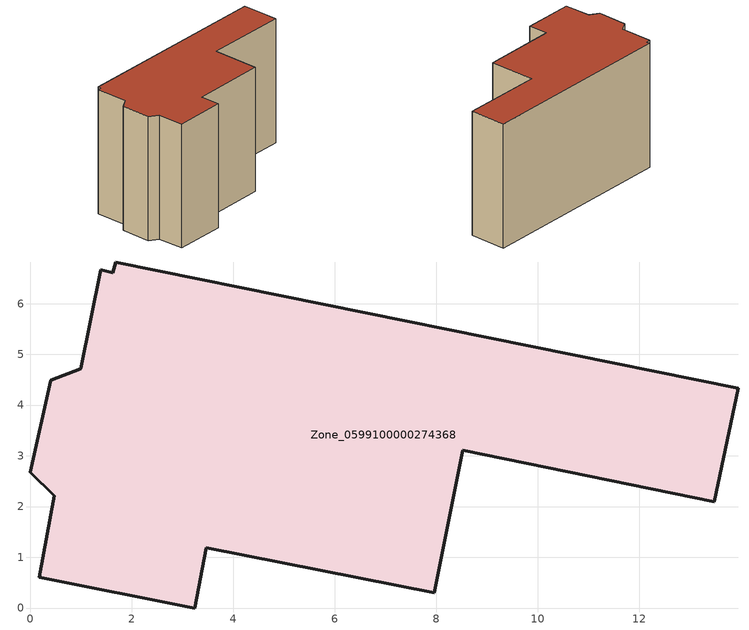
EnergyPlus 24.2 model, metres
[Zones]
Zone_0599100000274368
 floor ground (C_G): 1.68,6.82 13.95,4.33 13.48,2.09 8.52,3.11 7.96,0.3 3.47,1.19 3.24,0 0.17,0.61 0.47,2.21 0,2.67 0.4,4.49 0.99,4.72 1.39,6.66 1.62,6.61 z0
 wall outside (C_F): 0.4,4.49 0,2.67 0.47,2.21 0.17,0.61 3.24,0 3.47,1.19 7.96,0.3 8.52,3.11 13.48,2.09 13.95,4.33 1.68,6.82 1.62,6.61 1.39,6.66 0.99,4.72 0.4,4.49 z0:7.9
 roof outside (C_R): 13.95,4.33 1.68,6.82 1.62,6.61 1.39,6.66 0.99,4.72 0.4,4.49 0,2.67 0.47,2.21 0.17,0.61 3.24,0 3.47,1.19 7.96,0.3 8.52,3.11 13.48,2.09 z7.9
[BUILDING]
Pand.0599100000274368: North Axis=0; Terrain=City; Loads Convergence Tolerance Value=0.04; Temperature Convergence Tolerance Value=0.4; Solar Distribution=FullExterior; Maximum Number of Warmup Days=25; Minimum Number of Warmup Days=1
[Site:Location]
Rotterdam.The.Hague.AP_ZH_NLD Design_Conditions: Latitude=51.96; Longitude=4.45; Time Zone=1; Elevation=-4.5
[SITE:GROUNDTEMPERATURE:BUILDINGSURFACE]
18, 18, 18, 18, 18, 18, 18, 18, 18, 18, 18, 18
[MATERIAL] Thermal Absorptance=0.9; Solar Absorptance=0.7; Visible Absorptance=0.7
Name | Roughness | Thickness | Conductivity | Density | Specific Heat
G.TC.1946 | MediumSmooth | 0.15 | 1 | 540 | 1210
F.TC.1946 | Rough | 0.3 | 0.857143 | 1920 | 840
R.TC.1946 | MediumRough | 0.2 | 0.909091 | 1500 | 1000
[CONSTRUCTION]
C_G: G.TC.1946
C_F: F.TC.1946
C_R: R.TC.1946
[ZONE]
Zone_0599100000274368: Type=1; Multiplier=1; Ceiling Height=Autocalculate; Volume=Autocalculate; Floor Area=autocalculate; Part of Total Floor Area=Yes
[ZONEINFILTRATION:DESIGNFLOWRATE]
Infil_Zone_0599100000274368: Zone or ZoneList or Space or SpaceList=Zone_0599100000274368; Schedule=AlwaysOn; Design Flow Rate Calculation Method=Flow/Area; Flow Rate per Floor Area=0.003; Constant Term Coefficient=1; Temperature Term Coefficient=0; Velocity Term Coefficient=0; Velocity Squared Term Coefficient=0
[HVACTEMPLATE:ZONE:IDEALLOADSAIRSYSTEM]
Zone_0599100000274368: Maximum Heating Supply Air Temperature=50; Minimum Cooling Supply Air Temperature=13; Maximum Heating Supply Air Humidity Ratio=0.0156; Minimum Cooling Supply Air Humidity Ratio=0.0077; Heating Limit=NoLimit; Cooling Limit=NoLimit; Dehumidification Control Type=ConstantSensibleHeatRatio; Cooling Sensible Heat Ratio=0.7; Dehumidification Setpoint=60; Humidification Control Type=None; Humidification Setpoint=30; Outdoor Air Method=None; Outdoor Air Flow Rate per Person=0.00944; Outdoor Air Flow Rate per Zone Floor Area=0; Outdoor Air Flow Rate per Zone=0; Demand Controlled Ventilation Type=None; Outdoor Air Economizer Type=NoEconomizer; Heat Recovery Type=None; Sensible Heat Recovery Effectiveness=0.7; Latent Heat Recovery Effectiveness=0.65
[ZONECONTROL:THERMOSTAT]
ThermostatControl_Zone_0599100000274368: Zone or ZoneList=Zone_0599100000274368; Control Type Schedule=DualSetpointControlType; Control 1=Thermostat_Zone_0599100000274368; Temperature Difference Between Cutout And Setpoint=0
[THERMOSTATSETPOINT:DUALSETPOINT]
Thermostat_Zone_0599100000274368: Heating Setpoint Temperature Schedule=HeatingSetpoint_Zone_0599100000274368; Cooling Setpoint Temperature Schedule=CoolingSetpoint_Zone_0599100000274368
[SCHEDULE:COMPACT]
HeatingSetpoint_Zone_0599100000274368: Through: 12/31, For: AllDays, Until: 24:00, 21
CoolingSetpoint_Zone_0599100000274368: Through: 12/31, For: AllDays, Until: 24:00, 24
DualSetpointControlType: Through: 12/31, For: AllDays, Until: 24:00, 4
AlwaysOn: Through: 12/31, For: AllDays, Until: 24:00, 1
